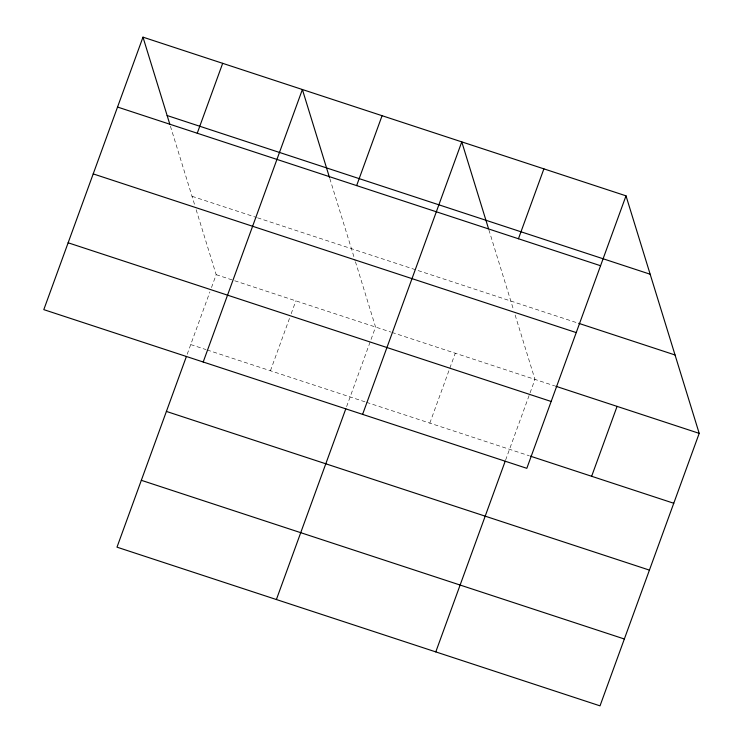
<?xml version="1.0" encoding="UTF-8"?>
<svg xmlns="http://www.w3.org/2000/svg" width="743" height="743" viewBox="0 0 743 743"><rect width="100%" height="100%" fill="white"/><g stroke="black" fill="none" stroke-linecap="round" stroke-linejoin="round"><path stroke-width="0.56" stroke-dasharray="3.71 2.79" d="M187.199 354.272L209.907 291.878M211.476 287.578L216.176 274.678L196.041 209.359M270.433 370.757L289.612 318.06M291.172 313.76L295.872 300.859M346.6 406.644L375.568 327.041L355.442 261.722M429.825 423.12L455.273 353.222M505.602 460.084L534.969 379.404L514.843 314.085M192.019 196.291L256.437 217.448M257.524 217.81L577.599 322.964M216.176 274.678L390.855 332.065M391.951 332.418L554.677 385.877M190.728 344.566L206.015 349.591M207.111 349.953L365.417 401.963M366.503 402.316L529.239 455.775M488.875 229.828L513.497 309.729M329.808 178.524L355.108 260.635M170.407 126.161L194.703 205.003"/><path stroke-width="1.11" d="M142.981 37.15L43.8 309.636L526.824 468.322L626.005 195.836L142.981 37.15L169.757 124.035M197.239 133.229L222.677 63.331M186.419 356.436L116.995 547.164L600.019 705.85L699.2 433.364L626.005 195.836M203.201 362.008L302.382 89.513L329.483 177.466M356.64 185.601L382.078 115.704M276.396 599.527L345.811 408.799M362.603 414.371L461.774 141.885L488.55 228.77M518.447 238.754L543.895 168.856M435.788 651.899L505.212 461.162M591.642 476.282L617.08 406.384M167.138 115.537L650.162 274.223M117.543 107.048L600.567 265.734M578.695 323.326L675.043 354.978M93.209 173.899L576.234 332.585M555.773 386.239L699.2 433.364M68.133 242.785L551.157 401.471M530.335 456.137L673.762 503.262M166.395 411.427L649.419 570.113M141.328 480.303L624.352 638.999"/></g></svg>
